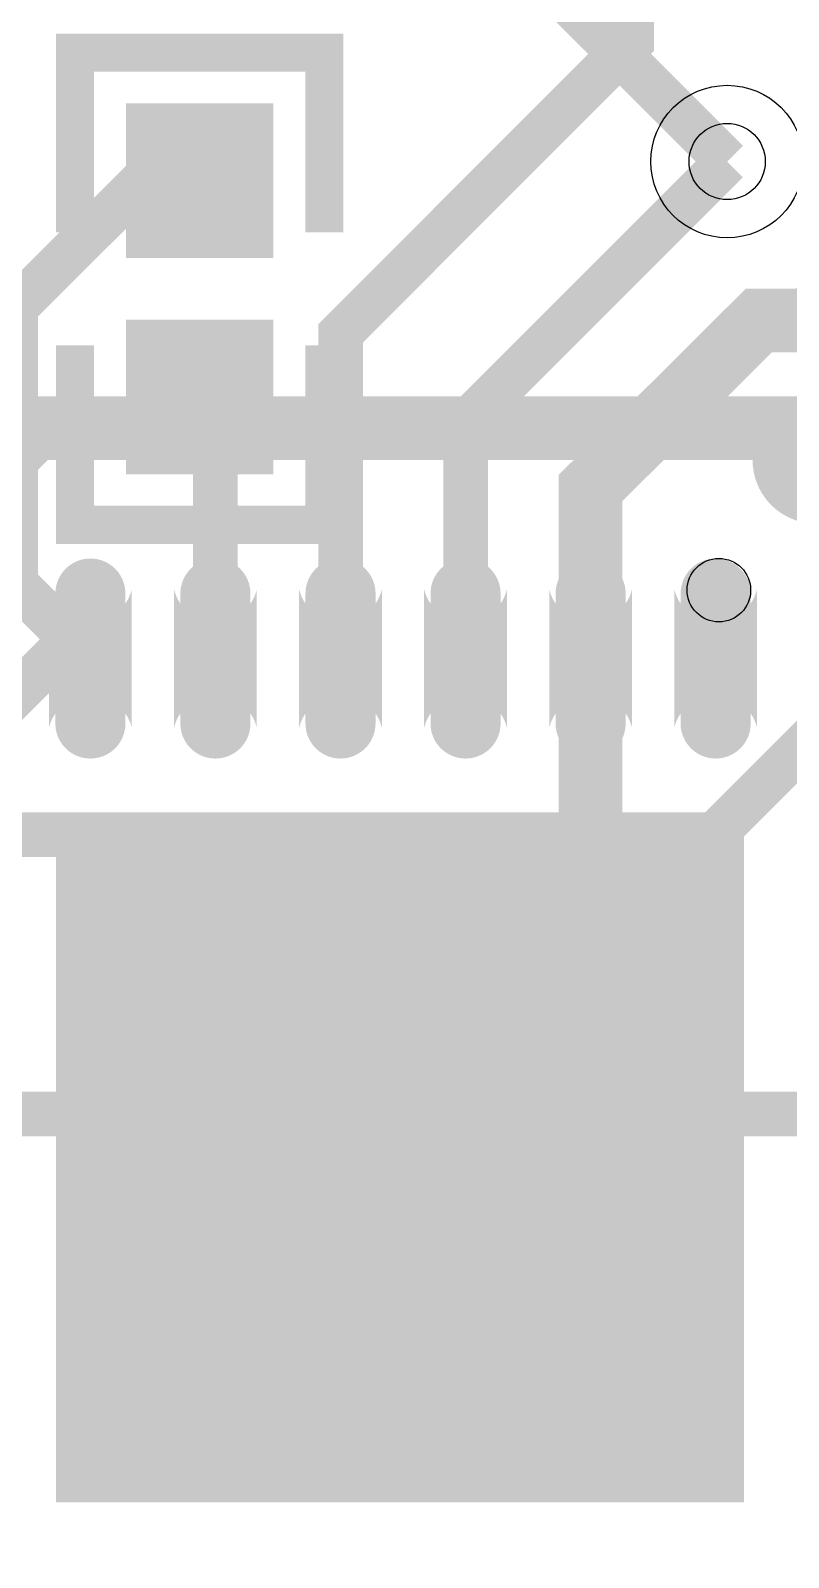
# Model space of a CAD drawing. Header units: millimetres. Extents: x -4 to 157, y 41 to 137.
# Drawn here: x 83.58 to 86.61, y 118.95 to 125.06 of the extents above; entities that cross this region are included whole.
import ezdxf

# ---------------------------------------------------------------- set-up
doc = ezdxf.new("R2010")
doc.units = ezdxf.units.MM
for name, color, linetype, true_color in [('BottomLayer', 7, 'Continuous', 0x0000ff), ('Document', 7, 'Continuous', 0xffffff), ('Hole', 7, 'Continuous', 0x222222), ('Multi-Layer', 7, 'Continuous', 0xc0c0c0), ('TopLayer', 7, 'Continuous', 0xff0000), ('TopPasteMaskLayer', 7, 'Continuous', 0x808080), ('TopSilkLayer', 7, 'Continuous', 0xffcc00), ('TopSolderMaskLayer', 7, 'Continuous', 0x800080)]:
    doc.layers.add(name, color=color, linetype=linetype, true_color=true_color)

msp = doc.modelspace()

# ---------------------------------------------------------------- hatches: boundary and pattern name
at = {"layer": 'TopLayer'}
for points in [[(84.52156464312907, 124.17741935483878), (83.98155956311894, 124.17741935483878), (83.98155956311894, 124.7430530861061), (84.52156464312907, 124.7430530861061)], [(84.52156464312907, 123.87739395478798), (83.98155956311894, 123.87739395478798), (83.98155956311894, 123.31176022352042), (84.52156464312907, 123.31176022352042)], [(83.95443230886451, 122.80835661671313, -0.7853981633974483), (83.6744221488442, 122.80835661671313), (83.6744221488442, 122.28836677673348, -0.7853981633974483), (83.95443230886451, 122.28836677673348)], [(84.45430530861051, 122.80835661671313, -0.7853981633974483), (84.1742951485902, 122.80835661671313), (84.1742951485902, 122.28836677673348, -0.7853981633974483), (84.45430530861051, 122.28836677673348)], [(84.95443230886451, 122.80835661671313, -0.7853981633974483), (84.6744221488442, 122.80835661671313), (84.6744221488442, 122.28836677673348, -0.7853981633974483), (84.95443230886451, 122.28836677673348)], [(85.45430530861051, 122.80835661671313, -0.7853981633974483), (85.1742951485902, 122.80835661671313), (85.1742951485902, 122.28836677673348, -0.7853981633974483), (85.45430530861051, 122.28836677673348)], [(85.95443230886451, 122.80835661671313, -0.7853981633974483), (85.6744221488442, 122.80835661671313), (85.6744221488442, 122.28836677673348, -0.7853981633974483), (85.95443230886451, 122.28836677673348)], [(86.45430530861051, 122.80835661671313, -0.7853981633974483), (86.1742951485902, 122.80835661671313), (86.1742951485902, 122.28836677673348, -0.7853981633974483), (86.45430530861051, 122.28836677673348)], [(86.40180340360666, 121.89850139700286), (86.40180340360666, 119.19847599695197), (83.70177800355577, 119.19847599695197), (83.70177800355577, 121.89850139700286)]]:
    msp.add_hatch(color=256, dxfattribs=at).paths.add_polyline_path(points)
at = {"layer": 'TopPasteMaskLayer'}
for points in [[(84.48155956311894, 124.16240792481585), (84.02156464312907, 124.16240792481585), (83.98155956311894, 124.20241300482598), (83.98155956311894, 124.70304800609597), (84.02156464312907, 124.7430530861061), (84.48155956311894, 124.7430530861061), (84.52156464312907, 124.70304800609597), (84.52156464312907, 124.20241300482598)], [(84.48155956311894, 123.89240538481079), (84.02156464312907, 123.89240538481079), (83.98155956311894, 123.85240030480054), (83.98155956311894, 123.35176530353056), (84.02156464312907, 123.31176022352042), (84.48155956311894, 123.31176022352042), (84.52156464312907, 123.35176530353056), (84.52156464312907, 123.85240030480054)], [(83.95359410718811, 122.27297434594868), (83.9542291084581, 122.28064516129041), (83.95443230886463, 122.28836677673348), (83.95443230886463, 122.80835661671313), (83.9542291084581, 122.81607823215643), (83.95359410718811, 122.82374904749815), (83.95252730505467, 122.83139446278892), (83.95105410210795, 122.83896367792727), (83.949149098298, 122.8464566929133), (83.9468376936752, 122.85382270764535), (83.94414528829043, 122.86103632207266), (83.94104648209282, 122.86809753619502), (83.93756667513344, 122.87498094996192), (83.93370586741162, 122.8816611633224), (83.92948945897865, 122.88813817627636), (83.92491744983477, 122.89436118872231), (83.92001524003035, 122.90030480060955), (83.91478282956564, 122.90596901193805), (83.90924561849101, 122.91135382270772), (83.90342900685778, 122.91643383286771), (83.89733299466593, 122.92115824231644), (83.89100838201671, 122.92555245110486), (83.88442976885949, 122.92961645923288), (83.87764795529574, 122.93327406654817), (83.87066294132569, 122.93657607315208), (83.86352552705102, 122.93947167894328), (83.85621031242044, 122.94198628397248), (83.84879349758694, 122.94406908813824), (83.84127508255006, 122.94577089154177), (83.83365506731002, 122.94704089408185), (83.82598425196852, 122.94787909575814), (83.81828803657595, 122.94831089662182), (83.81056642113276, 122.94831089662182), (83.80287020574042, 122.94787909575814), (83.7951993903987, 122.94704089408185), (83.78757937515866, 122.94577089154177), (83.780060960122, 122.94406908813824), (83.77264414528827, 122.94198628397248), (83.76532893065792, 122.93947167894328), (83.7581915163828, 122.93657607315208), (83.75120650241274, 122.93327406654817), (83.74442468884945, 122.92961645923288), (83.737846075692, 122.92555245110486), (83.73152146304301, 122.92115824231644), (83.72542545085071, 122.91643383286771), (83.71960883921747, 122.91135382270772), (83.71407162814307, 122.90596901193805), (83.70883921767836, 122.90030480060955), (83.70393700787395, 122.89436118872231), (83.69936499872983, 122.88813817627636), (83.6951485902971, 122.8816611633224), (83.6912877825755, 122.87498094996192), (83.68780797561567, 122.86809753619502), (83.68470916941828, 122.86103632207266), (83.6820167640335, 122.85382270764535), (83.67970535941049, 122.8464566929133), (83.67780035560054, 122.83896367792727), (83.67632715265427, 122.83139446278892), (83.6752603505206, 122.82374904749815), (83.67462534925062, 122.81607823215643), (83.67442214884431, 122.80835661671313), (83.67442214884431, 122.28836677673348), (83.67462534925062, 122.28064516129041), (83.6752603505206, 122.27297434594868), (83.67632715265427, 122.26532893065792), (83.67780035560054, 122.25775971551934), (83.67970535941049, 122.25026670053342), (83.6820167640335, 122.24290068580137), (83.68470916941828, 122.23568707137417), (83.68780797561567, 122.22862585725181), (83.6912877825755, 122.22174244348491), (83.6951485902971, 122.21506223012443), (83.69936499872983, 122.20858521717037), (83.70393700787395, 122.2023622047243), (83.70883921767836, 122.19641859283729), (83.71407162814307, 122.19075438150878), (83.71960883921747, 122.18536957073911), (83.72542545085071, 122.18028956057913), (83.73152146304301, 122.17556515113029), (83.737846075692, 122.17117094234197), (83.74442468884945, 122.16710693421385), (83.75120650241274, 122.16344932689867), (83.7581915163828, 122.16014732029464), (83.76532893065792, 122.15725171450333), (83.77264414528827, 122.15473710947413), (83.780060960122, 122.1526543053086), (83.78757937515866, 122.15095250190507), (83.7951993903987, 122.14968249936499), (83.80287020574042, 122.14884429768858), (83.81056642113276, 122.14841249682502), (83.81828803657595, 122.14841249682502), (83.82598425196852, 122.14884429768858), (83.83365506731002, 122.14968249936499), (83.84127508255006, 122.15095250190507), (83.84879349758694, 122.1526543053086), (83.85621031242044, 122.15473710947413), (83.86352552705102, 122.15725171450333), (83.87066294132569, 122.16014732029464), (83.87764795529574, 122.16344932689867), (83.88442976885949, 122.16710693421385), (83.89100838201671, 122.17117094234197), (83.89733299466593, 122.17556515113029), (83.90342900685778, 122.18028956057913), (83.90924561849101, 122.18536957073911), (83.91478282956564, 122.19075438150878), (83.92001524003035, 122.19641859283729), (83.92491744983477, 122.2023622047243), (83.92948945897865, 122.20858521717037), (83.93370586741162, 122.21506223012443), (83.93756667513344, 122.22174244348491), (83.94104648209282, 122.22862585725181), (83.94414528829043, 122.23568707137417), (83.9468376936752, 122.24290068580137), (83.949149098298, 122.25026670053342), (83.95105410210795, 122.25775971551934), (83.95252730505467, 122.26532893065792)], [(84.4541021082041, 122.81607823215643), (84.45346710693411, 122.82374904749815), (84.45240030480068, 122.83139446278892), (84.45092710185418, 122.83896367792727), (84.449022098044, 122.8464566929133), (84.44671069342144, 122.85382270764535), (84.44401828803643, 122.86103632207266), (84.44091948183882, 122.86809753619502), (84.43743967487922, 122.87498094996192), (84.43357886715762, 122.8816611633224), (84.42936245872465, 122.88813817627636), (84.42479044958077, 122.89436118872231), (84.41988823977636, 122.90030480060955), (84.41465582931141, 122.90596901193805), (84.40911861823724, 122.91135382270772), (84.40330200660401, 122.91643383286771), (84.39720599441193, 122.92115824231644), (84.39088138176248, 122.92555245110486), (84.3843027686055, 122.92961645923288), (84.37752095504175, 122.93327406654817), (84.3705359410717, 122.93657607315208), (84.36339852679703, 122.93947167894328), (84.35608331216645, 122.94198628397248), (84.34866649733294, 122.94406908813824), (84.34114808229606, 122.94577089154177), (84.33352806705602, 122.94704089408185), (84.32585725171452, 122.94787909575814), (84.31816103632195, 122.94831089662182), (84.31043942087877, 122.94831089662182), (84.3027432054862, 122.94787909575814), (84.2950723901447, 122.94704089408185), (84.28745237490466, 122.94577089154177), (84.27993395986778, 122.94406908813824), (84.27251714503427, 122.94198628397248), (84.26520193040369, 122.93947167894328), (84.2580645161288, 122.93657607315208), (84.25107950215875, 122.93327406654817), (84.24429768859522, 122.92961645923288), (84.23771907543801, 122.92555245110486), (84.23139446278878, 122.92115824231644), (84.22529845059671, 122.91643383286771), (84.21948183896347, 122.91135382270772), (84.2139446278893, 122.90596901193805), (84.20871221742414, 122.90030480060955), (84.20381000761972, 122.89436118872231), (84.19923799847584, 122.88813817627636), (84.1950215900431, 122.8816611633224), (84.1911607823215, 122.87498094996192), (84.1876809753619, 122.86809753619502), (84.18458216916429, 122.86103632207266), (84.18188976377928, 122.85382270764535), (84.1795783591565, 122.8464566929133), (84.17767335534654, 122.83896367792727), (84.17620015240027, 122.83139446278892), (84.1751333502666, 122.82374904749815), (84.17449834899662, 122.81607823215643), (84.17429514859032, 122.80835661671313), (84.17429514859032, 122.28836677673348), (84.17449834899662, 122.28064516129041), (84.1751333502666, 122.27297434594868), (84.17620015240027, 122.26532893065792), (84.17767335534654, 122.25775971551934), (84.1795783591565, 122.25026670053342), (84.18188976377928, 122.24290068580137), (84.18458216916429, 122.23568707137417), (84.1876809753619, 122.22862585725181), (84.1911607823215, 122.22174244348491), (84.1950215900431, 122.21506223012443), (84.19923799847584, 122.20858521717037), (84.20381000761972, 122.2023622047243), (84.20871221742414, 122.19641859283729), (84.2139446278893, 122.19075438150878), (84.21948183896347, 122.18536957073911), (84.22529845059671, 122.18028956057913), (84.23139446278878, 122.17556515113029), (84.23771907543801, 122.17117094234197), (84.24429768859522, 122.16710693421385), (84.25107950215875, 122.16344932689867), (84.2580645161288, 122.16014732029464), (84.26520193040369, 122.15725171450333), (84.27251714503427, 122.15473710947413), (84.27993395986778, 122.1526543053086), (84.28745237490466, 122.15095250190507), (84.2950723901447, 122.14968249936499), (84.3027432054862, 122.14884429768858), (84.31043942087877, 122.14841249682502), (84.31816103632195, 122.14841249682502), (84.32585725171452, 122.14884429768858), (84.33352806705602, 122.14968249936499), (84.34114808229606, 122.15095250190507), (84.34866649733294, 122.1526543053086), (84.35608331216645, 122.15473710947413), (84.36339852679703, 122.15725171450333), (84.3705359410717, 122.16014732029464), (84.37752095504175, 122.16344932689867), (84.3843027686055, 122.16710693421385), (84.39088138176248, 122.17117094234197), (84.39720599441193, 122.17556515113029), (84.40330200660401, 122.18028956057913), (84.40911861823724, 122.18536957073911), (84.41465582931141, 122.19075438150878), (84.41988823977636, 122.19641859283729), (84.42479044958077, 122.2023622047243), (84.42936245872465, 122.20858521717037), (84.43357886715762, 122.21506223012443), (84.43743967487922, 122.22174244348491), (84.44091948183882, 122.22862585725181), (84.44401828803643, 122.23568707137417), (84.44671069342144, 122.24290068580137), (84.449022098044, 122.25026670053342), (84.45092710185418, 122.25775971551934), (84.45240030480068, 122.26532893065792), (84.45346710693411, 122.27297434594868), (84.4541021082041, 122.28064516129041), (84.4543053086104, 122.28836677673348), (84.4543053086104, 122.80835661671313)], [(84.9542291084581, 122.81607823215643), (84.95359410718811, 122.82374904749815), (84.95252730505467, 122.83139446278892), (84.95105410210817, 122.83896367792727), (84.949149098298, 122.8464566929133), (84.9468376936752, 122.85382270764535), (84.94414528829043, 122.86103632207266), (84.94104648209282, 122.86809753619502), (84.93756667513321, 122.87498094996192), (84.93370586741162, 122.8816611633224), (84.92948945897865, 122.88813817627636), (84.92491744983477, 122.89436118872231), (84.92001524003035, 122.90030480060955), (84.91478282956541, 122.90596901193805), (84.90924561849124, 122.91135382270772), (84.903429006858, 122.91643383286771), (84.89733299466593, 122.92115824231644), (84.89100838201648, 122.92555245110486), (84.88442976885949, 122.92961645923288), (84.87764795529574, 122.93327406654817), (84.87066294132569, 122.93657607315208), (84.86352552705102, 122.93947167894328), (84.85621031242044, 122.94198628397248), (84.84879349758694, 122.94406908813824), (84.84127508255006, 122.94577089154177), (84.83365506731002, 122.94704089408185), (84.82598425196852, 122.94787909575814), (84.81828803657595, 122.94831089662182), (84.81056642113276, 122.94831089662182), (84.80287020574019, 122.94787909575814), (84.7951993903987, 122.94704089408185), (84.78757937515866, 122.94577089154177), (84.78006096012177, 122.94406908813824), (84.77264414528827, 122.94198628397248), (84.76532893065792, 122.93947167894328), (84.7581915163828, 122.93657607315208), (84.75120650241274, 122.93327406654817), (84.74442468884922, 122.92961645923288), (84.737846075692, 122.92555245110486), (84.73152146304278, 122.92115824231644), (84.72542545085071, 122.91643383286771), (84.71960883921747, 122.91135382270772), (84.7140716281433, 122.90596901193805), (84.70883921767813, 122.90030480060955), (84.70393700787395, 122.89436118872231), (84.69936499872983, 122.88813817627636), (84.6951485902971, 122.8816611633224), (84.6912877825755, 122.87498094996192), (84.68780797561567, 122.86809753619502), (84.68470916941828, 122.86103632207266), (84.68201676403328, 122.85382270764535), (84.67970535941049, 122.8464566929133), (84.67780035560054, 122.83896367792727), (84.67632715265427, 122.83139446278892), (84.6752603505206, 122.82374904749815), (84.67462534925062, 122.81607823215643), (84.67442214884431, 122.80835661671313), (84.67442214884431, 122.28836677673348), (84.67462534925062, 122.28064516129041), (84.6752603505206, 122.27297434594868), (84.67632715265427, 122.26532893065792), (84.67780035560054, 122.25775971551934), (84.67970535941049, 122.25026670053342), (84.68201676403328, 122.24290068580137), (84.68470916941828, 122.23568707137417), (84.68780797561567, 122.22862585725181), (84.6912877825755, 122.22174244348491), (84.6951485902971, 122.21506223012443), (84.69936499872983, 122.20858521717037), (84.70393700787395, 122.2023622047243), (84.70883921767813, 122.19641859283729), (84.7140716281433, 122.19075438150878), (84.71960883921747, 122.18536957073911), (84.72542545085071, 122.18028956057913), (84.73152146304278, 122.17556515113029), (84.737846075692, 122.17117094234197), (84.74442468884922, 122.16710693421385), (84.75120650241274, 122.16344932689867), (84.7581915163828, 122.16014732029464), (84.76532893065792, 122.15725171450333), (84.77264414528827, 122.15473710947413), (84.78006096012177, 122.1526543053086), (84.78757937515866, 122.15095250190507), (84.7951993903987, 122.14968249936499), (84.80287020574019, 122.14884429768858), (84.81056642113276, 122.14841249682502), (84.81828803657595, 122.14841249682502), (84.82598425196852, 122.14884429768858), (84.83365506731002, 122.14968249936499), (84.84127508255006, 122.15095250190507), (84.84879349758694, 122.1526543053086), (84.85621031242044, 122.15473710947413), (84.86352552705102, 122.15725171450333), (84.87066294132569, 122.16014732029464), (84.87764795529574, 122.16344932689867), (84.88442976885949, 122.16710693421385), (84.89100838201648, 122.17117094234197), (84.89733299466593, 122.17556515113029), (84.903429006858, 122.18028956057913), (84.90924561849124, 122.18536957073911), (84.91478282956541, 122.19075438150878), (84.92001524003035, 122.19641859283729), (84.92491744983477, 122.2023622047243), (84.92948945897865, 122.20858521717037), (84.93370586741162, 122.21506223012443), (84.93756667513321, 122.22174244348491), (84.94104648209282, 122.22862585725181), (84.94414528829043, 122.23568707137417), (84.9468376936752, 122.24290068580137), (84.949149098298, 122.25026670053342), (84.95105410210817, 122.25775971551934), (84.95252730505467, 122.26532893065792), (84.95359410718811, 122.27297434594868), (84.9542291084581, 122.28064516129041), (84.95443230886463, 122.28836677673348), (84.95443230886463, 122.80835661671313)], [(85.45346710693389, 122.27297434594868), (85.4541021082041, 122.28064516129041), (85.4543053086104, 122.28836677673348), (85.4543053086104, 122.80835661671313), (85.4541021082041, 122.81607823215643), (85.45346710693389, 122.82374904749815), (85.45240030480045, 122.83139446278892), (85.45092710185418, 122.83896367792727), (85.449022098044, 122.8464566929133), (85.44671069342144, 122.85382270764535), (85.44401828803643, 122.86103632207266), (85.44091948183882, 122.86809753619502), (85.43743967487922, 122.87498094996192), (85.43357886715762, 122.8816611633224), (85.42936245872488, 122.88813817627636), (85.424790449581, 122.89436118872231), (85.41988823977636, 122.90030480060955), (85.41465582931141, 122.90596901193805), (85.40911861823724, 122.91135382270772), (85.40330200660401, 122.91643383286771), (85.39720599441193, 122.92115824231644), (85.39088138176248, 122.92555245110486), (85.3843027686055, 122.92961645923288), (85.37752095504175, 122.93327406654817), (85.37053594107192, 122.93657607315208), (85.36339852679703, 122.93947167894328), (85.35608331216645, 122.94198628397248), (85.34866649733294, 122.94406908813824), (85.34114808229606, 122.94577089154177), (85.33352806705602, 122.94704089408185), (85.32585725171452, 122.94787909575814), (85.31816103632195, 122.94831089662182), (85.31043942087877, 122.94831089662182), (85.3027432054862, 122.94787909575814), (85.2950723901447, 122.94704089408185), (85.28745237490466, 122.94577089154177), (85.27993395986778, 122.94406908813824), (85.27251714503427, 122.94198628397248), (85.26520193040369, 122.93947167894328), (85.2580645161288, 122.93657607315208), (85.25107950215897, 122.93327406654817), (85.24429768859522, 122.92961645923288), (85.23771907543824, 122.92555245110486), (85.23139446278878, 122.92115824231644), (85.22529845059671, 122.91643383286771), (85.21948183896347, 122.91135382270772), (85.2139446278893, 122.90596901193805), (85.20871221742436, 122.90030480060955), (85.20381000761972, 122.89436118872231), (85.19923799847584, 122.88813817627636), (85.19502159004287, 122.8816611633224), (85.1911607823215, 122.87498094996192), (85.1876809753619, 122.86809753619502), (85.18458216916429, 122.86103632207266), (85.18188976377928, 122.85382270764535), (85.17957835915672, 122.8464566929133), (85.17767335534654, 122.83896367792727), (85.17620015240004, 122.83139446278892), (85.1751333502666, 122.82374904749815), (85.17449834899662, 122.81607823215643), (85.17429514859032, 122.80835661671313), (85.17429514859032, 122.28836677673348), (85.17449834899662, 122.28064516129041), (85.1751333502666, 122.27297434594868), (85.17620015240004, 122.26532893065792), (85.17767335534654, 122.25775971551934), (85.17957835915672, 122.25026670053342), (85.18188976377928, 122.24290068580137), (85.18458216916429, 122.23568707137417), (85.1876809753619, 122.22862585725181), (85.1911607823215, 122.22174244348491), (85.19502159004287, 122.21506223012443), (85.19923799847584, 122.20858521717037), (85.20381000761972, 122.2023622047243), (85.20871221742436, 122.19641859283729), (85.2139446278893, 122.19075438150878), (85.21948183896347, 122.18536957073911), (85.22529845059671, 122.18028956057913), (85.23139446278878, 122.17556515113029), (85.23771907543824, 122.17117094234197), (85.24429768859522, 122.16710693421385), (85.25107950215897, 122.16344932689867), (85.2580645161288, 122.16014732029464), (85.26520193040369, 122.15725171450333), (85.27251714503427, 122.15473710947413), (85.27993395986778, 122.1526543053086), (85.28745237490466, 122.15095250190507), (85.2950723901447, 122.14968249936499), (85.3027432054862, 122.14884429768858), (85.31043942087877, 122.14841249682502), (85.31816103632195, 122.14841249682502), (85.32585725171452, 122.14884429768858), (85.33352806705602, 122.14968249936499), (85.34114808229606, 122.15095250190507), (85.34866649733294, 122.1526543053086), (85.35608331216645, 122.15473710947413), (85.36339852679703, 122.15725171450333), (85.37053594107192, 122.16014732029464), (85.37752095504175, 122.16344932689867), (85.3843027686055, 122.16710693421385), (85.39088138176248, 122.17117094234197), (85.39720599441193, 122.17556515113029), (85.40330200660401, 122.18028956057913), (85.40911861823724, 122.18536957073911), (85.41465582931141, 122.19075438150878), (85.41988823977636, 122.19641859283729), (85.424790449581, 122.2023622047243), (85.42936245872488, 122.20858521717037), (85.43357886715762, 122.21506223012443), (85.43743967487922, 122.22174244348491), (85.44091948183882, 122.22862585725181), (85.44401828803643, 122.23568707137417), (85.44671069342144, 122.24290068580137), (85.449022098044, 122.25026670053342), (85.45092710185418, 122.25775971551934), (85.45240030480045, 122.26532893065792)], [(85.9542291084581, 122.81607823215643), (85.95359410718811, 122.82374904749815), (85.95252730505445, 122.83139446278892), (85.95105410210817, 122.83896367792727), (85.949149098298, 122.8464566929133), (85.94683769367543, 122.85382270764535), (85.94414528829043, 122.86103632207266), (85.94104648209282, 122.86809753619502), (85.93756667513321, 122.87498094996192), (85.93370586741162, 122.8816611633224), (85.92948945897865, 122.88813817627636), (85.92491744983477, 122.89436118872231), (85.92001524003035, 122.90030480060955), (85.91478282956541, 122.90596901193805), (85.90924561849124, 122.91135382270772), (85.903429006858, 122.91643383286771), (85.89733299466593, 122.92115824231644), (85.89100838201648, 122.92555245110486), (85.88442976885949, 122.92961645923288), (85.87764795529574, 122.93327406654817), (85.87066294132592, 122.93657607315208), (85.86352552705102, 122.93947167894328), (85.85621031242044, 122.94198628397248), (85.84879349758694, 122.94406908813824), (85.84127508255006, 122.94577089154177), (85.83365506731002, 122.94704089408185), (85.82598425196852, 122.94787909575814), (85.81828803657595, 122.94831089662182), (85.81056642113276, 122.94831089662182), (85.80287020574019, 122.94787909575814), (85.7951993903987, 122.94704089408185), (85.78757937515866, 122.94577089154177), (85.78006096012177, 122.94406908813824), (85.77264414528827, 122.94198628397248), (85.76532893065769, 122.93947167894328), (85.7581915163828, 122.93657607315208), (85.75120650241274, 122.93327406654817), (85.74442468884922, 122.92961645923288), (85.737846075692, 122.92555245110486), (85.73152146304278, 122.92115824231644), (85.72542545085071, 122.91643383286771), (85.71960883921747, 122.91135382270772), (85.7140716281433, 122.90596901193805), (85.70883921767813, 122.90030480060955), (85.70393700787372, 122.89436118872231), (85.69936499872983, 122.88813817627636), (85.6951485902971, 122.8816611633224), (85.6912877825755, 122.87498094996192), (85.6878079756159, 122.86809753619502), (85.68470916941828, 122.86103632207266), (85.68201676403328, 122.85382270764535), (85.67970535941072, 122.8464566929133), (85.67780035560054, 122.83896367792727), (85.67632715265427, 122.83139446278892), (85.67526035052038, 122.82374904749815), (85.67462534925062, 122.81607823215643), (85.67442214884431, 122.80835661671313), (85.67442214884431, 122.28836677673348), (85.67462534925062, 122.28064516129041), (85.67526035052038, 122.27297434594868), (85.67632715265427, 122.26532893065792), (85.67780035560054, 122.25775971551934), (85.67970535941072, 122.25026670053342), (85.68201676403328, 122.24290068580137), (85.68470916941828, 122.23568707137417), (85.6878079756159, 122.22862585725181), (85.6912877825755, 122.22174244348491), (85.6951485902971, 122.21506223012443), (85.69936499872983, 122.20858521717037), (85.70393700787372, 122.2023622047243), (85.70883921767813, 122.19641859283729), (85.7140716281433, 122.19075438150878), (85.71960883921747, 122.18536957073911), (85.72542545085071, 122.18028956057913), (85.73152146304278, 122.17556515113029), (85.737846075692, 122.17117094234197), (85.74442468884922, 122.16710693421385), (85.75120650241274, 122.16344932689867), (85.7581915163828, 122.16014732029464), (85.76532893065769, 122.15725171450333), (85.77264414528827, 122.15473710947413), (85.78006096012177, 122.1526543053086), (85.78757937515866, 122.15095250190507), (85.7951993903987, 122.14968249936499), (85.80287020574019, 122.14884429768858), (85.81056642113276, 122.14841249682502), (85.81828803657595, 122.14841249682502), (85.82598425196852, 122.14884429768858), (85.83365506731002, 122.14968249936499), (85.84127508255006, 122.15095250190507), (85.84879349758694, 122.1526543053086), (85.85621031242044, 122.15473710947413), (85.86352552705102, 122.15725171450333), (85.87066294132592, 122.16014732029464), (85.87764795529574, 122.16344932689867), (85.88442976885949, 122.16710693421385), (85.89100838201648, 122.17117094234197), (85.89733299466593, 122.17556515113029), (85.903429006858, 122.18028956057913), (85.90924561849124, 122.18536957073911), (85.91478282956541, 122.19075438150878), (85.92001524003035, 122.19641859283729), (85.92491744983477, 122.2023622047243), (85.92948945897865, 122.20858521717037), (85.93370586741162, 122.21506223012443), (85.93756667513321, 122.22174244348491), (85.94104648209282, 122.22862585725181), (85.94414528829043, 122.23568707137417), (85.94683769367543, 122.24290068580137), (85.949149098298, 122.25026670053342), (85.95105410210817, 122.25775971551934), (85.95252730505445, 122.26532893065792), (85.95359410718811, 122.27297434594868), (85.9542291084581, 122.28064516129041), (85.9544323088644, 122.28836677673348), (85.9544323088644, 122.80835661671313)], [(86.4541021082041, 122.81607823215643), (86.45346710693411, 122.82374904749815), (86.45240030480045, 122.83139446278892), (86.45092710185418, 122.83896367792727), (86.449022098044, 122.8464566929133), (86.44671069342144, 122.85382270764535), (86.44401828803643, 122.86103632207266), (86.44091948183882, 122.86809753619502), (86.43743967487922, 122.87498094996192), (86.43357886715762, 122.8816611633224), (86.42936245872488, 122.88813817627636), (86.42479044958077, 122.89436118872231), (86.41988823977636, 122.90030480060955), (86.41465582931141, 122.90596901193805), (86.40911861823724, 122.91135382270772), (86.40330200660401, 122.91643383286771), (86.39720599441193, 122.92115824231644), (86.39088138176271, 122.92555245110486), (86.3843027686055, 122.92961645923288), (86.37752095504197, 122.93327406654817), (86.37053594107192, 122.93657607315208), (86.3633985267968, 122.93947167894328), (86.35608331216645, 122.94198628397248), (86.34866649733294, 122.94406908813824), (86.34114808229606, 122.94577089154177), (86.33352806705602, 122.94704089408185), (86.32585725171452, 122.94787909575814), (86.31816103632195, 122.94831089662182), (86.31043942087877, 122.94831089662182), (86.3027432054862, 122.94787909575814), (86.29507239014447, 122.94704089408185), (86.28745237490466, 122.94577089154177), (86.27993395986778, 122.94406908813824), (86.27251714503427, 122.94198628397248), (86.26520193040369, 122.93947167894328), (86.2580645161288, 122.93657607315208), (86.25107950215897, 122.93327406654817), (86.24429768859522, 122.92961645923288), (86.23771907543801, 122.92555245110486), (86.23139446278878, 122.92115824231644), (86.22529845059671, 122.91643383286771), (86.21948183896347, 122.91135382270772), (86.21394462788908, 122.90596901193805), (86.20871221742436, 122.90030480060955), (86.20381000761995, 122.89436118872231), (86.19923799847606, 122.88813817627636), (86.19502159004287, 122.8816611633224), (86.19116078232128, 122.87498094996192), (86.1876809753619, 122.86809753619502), (86.18458216916429, 122.86103632207266), (86.18188976377928, 122.85382270764535), (86.17957835915672, 122.8464566929133), (86.17767335534654, 122.83896367792727), (86.17620015240004, 122.83139446278892), (86.1751333502666, 122.82374904749815), (86.17449834899662, 122.81607823215643), (86.17429514859009, 122.80835661671313), (86.17429514859009, 122.28836677673348), (86.17449834899662, 122.28064516129041), (86.1751333502666, 122.27297434594868), (86.17620015240004, 122.26532893065792), (86.17767335534654, 122.25775971551934), (86.17957835915672, 122.25026670053342), (86.18188976377928, 122.24290068580137), (86.18458216916429, 122.23568707137417), (86.1876809753619, 122.22862585725181), (86.19116078232128, 122.22174244348491), (86.19502159004287, 122.21506223012443), (86.19923799847606, 122.20858521717037), (86.20381000761995, 122.2023622047243), (86.20871221742436, 122.19641859283729), (86.21394462788908, 122.19075438150878), (86.21948183896347, 122.18536957073911), (86.22529845059671, 122.18028956057913), (86.23139446278878, 122.17556515113029), (86.23771907543801, 122.17117094234197), (86.24429768859522, 122.16710693421385), (86.25107950215897, 122.16344932689867), (86.2580645161288, 122.16014732029464), (86.26520193040369, 122.15725171450333), (86.27251714503427, 122.15473710947413), (86.27993395986778, 122.1526543053086), (86.28745237490466, 122.15095250190507), (86.29507239014447, 122.14968249936499), (86.3027432054862, 122.14884429768858), (86.31043942087877, 122.14841249682502), (86.31816103632195, 122.14841249682502), (86.32585725171452, 122.14884429768858), (86.33352806705602, 122.14968249936499), (86.34114808229606, 122.15095250190507), (86.34866649733294, 122.1526543053086), (86.35608331216645, 122.15473710947413), (86.3633985267968, 122.15725171450333), (86.37053594107192, 122.16014732029464), (86.37752095504197, 122.16344932689867), (86.3843027686055, 122.16710693421385), (86.39088138176271, 122.17117094234197), (86.39720599441193, 122.17556515113029), (86.40330200660401, 122.18028956057913), (86.40911861823724, 122.18536957073911), (86.41465582931141, 122.19075438150878), (86.41988823977636, 122.19641859283729), (86.42479044958077, 122.2023622047243), (86.42936245872488, 122.20858521717037), (86.43357886715762, 122.21506223012443), (86.43743967487922, 122.22174244348491), (86.44091948183882, 122.22862585725181), (86.44401828803643, 122.23568707137417), (86.44671069342144, 122.24290068580137), (86.449022098044, 122.25026670053342), (86.45092710185418, 122.25775971551934), (86.45240030480045, 122.26532893065792), (86.45346710693411, 122.27297434594868), (86.4541021082041, 122.28064516129041), (86.4543053086104, 122.28836677673348), (86.4543053086104, 122.80835661671313)], [(86.13182626365256, 121.62852425704841), (86.13182626365256, 119.46850393700788), (83.9718059436118, 119.46850393700788), (83.9718059436118, 121.62852425704841)]]:
    msp.add_hatch(color=256, dxfattribs=at).paths.add_polyline_path(points)
at = {"layer": 'TopSilkLayer'}
msp.add_hatch(color=256, dxfattribs=at).paths.add_polyline_path([(86.46189992379982, 123.3407670815343), (86.4630328538135, 123.31804017219156), (86.46619522826222, 123.29550585776815), (86.47136166649466, 123.27334499463791), (86.47849070360212, 123.25173544192148), (86.48752512320902, 123.23085063402073), (86.4983924166811, 123.21085818866561), (86.51100536506578, 123.19191856164366), (86.52526273909734, 123.17418375901116), (86.5410501116437, 123.15779611711969), (86.55824077607895, 123.14288716024942), (86.57669676320756, 123.1295765450194), (86.59626994858013, 123.11797110004511), (86.61680324131498, 123.10816396855034), (86.63813184487981, 123.10023386081696), (86.6600845797202, 123.0942444224703), (86.68248525711601, 123.09024372367014), (86.70515409324048, 123.08826387330907), (86.72790915207247, 123.0883207613117), (86.7505678055827, 123.09041393110499), (86.77294819947429, 123.09452658328314), (86.79487071271205, 123.10062571043568), (86.81615939912899, 123.10866236205982), (86.83664339953839, 123.11857203742841), (86.85615831302016, 123.13027520326068), (86.8745475163712, 123.14367793204235), (86.89166342113731, 123.15867265587178), (86.90736865813096, 123.17513902977919), (86.92153717993097, 123.19294489759534), (86.93405527251775, 123.21194735261236), (86.94482246792086, 123.23199388452792), (86.95375235055758, 123.25292360346486), (86.96077325078795, 123.27456853124579), (86.96582882012376, 123.29675494955472), (86.96887848347046, 123.31930479416962), (86.96989776477562, 123.34203708407415), (86.96887848347046, 123.36476937397879), (86.96582882012376, 123.38731921859369), (86.96077325078795, 123.40950563690262), (86.95375235055758, 123.43115056468355), (86.94482246792086, 123.45208028362049), (86.93405527251775, 123.47212681553594), (86.92153717993097, 123.49112927055307), (86.90736865813096, 123.50893513836922), (86.89166342113731, 123.52540151227652), (86.8745475163712, 123.54039623610595), (86.85615831302016, 123.55379896488773), (86.83664339953839, 123.56550213072), (86.81615939912899, 123.57541180608848), (86.79487071271205, 123.58344845771273), (86.77294819947429, 123.58954758486527), (86.7505678055827, 123.59366023704331), (86.72790915207247, 123.5957534068367), (86.70515409324048, 123.59581029483934), (86.68248525711601, 123.59383044447827), (86.6600845797202, 123.58982974567812), (86.63813184487981, 123.58384030733146), (86.61680324131498, 123.57591019959807), (86.59626994858013, 123.5661030681033), (86.57669676320756, 123.5544976231289), (86.55824077607895, 123.541187007899), (86.5410501116437, 123.52627805102873), (86.52526273909734, 123.50989040913726), (86.51100536506578, 123.49215560650475), (86.4983924166811, 123.4732159794828), (86.48752512320902, 123.45322353412769), (86.47849070360212, 123.43233872622693), (86.47136166649466, 123.41072917351039), (86.46619522826222, 123.38856831038026), (86.4630328538135, 123.36603399595685), (86.46189992379982, 123.34330708661423)])
at = {"layer": 'TopSolderMaskLayer'}
for points in [[(84.54581273832491, 124.1508150118841), (83.95731146792309, 124.1508150118841), (83.95731146792309, 124.76965981852936), (84.54581273832491, 124.76965981852936)], [(84.54581273832491, 123.90399829774265), (83.95731146792309, 123.90399829774265), (83.95731146792309, 123.28515349109716), (84.54581273832491, 123.28515349109716)], [(83.97983235966461, 122.824866327152, -0.7853981633974483), (83.6490220980441, 122.824866327152), (83.6490220980441, 122.27185706629473, -0.7853981633974483), (83.97983235966461, 122.27185706629473)], [(84.47970535941062, 122.824866327152, -0.7853981633974483), (84.1488950977901, 122.824866327152), (84.1488950977901, 122.27185706629473, -0.7853981633974483), (84.47970535941062, 122.27185706629473)], [(84.97983235966461, 122.824866327152, -0.7853981633974483), (84.6490220980441, 122.824866327152), (84.6490220980441, 122.27185706629473, -0.7853981633974483), (84.97983235966461, 122.27185706629473)], [(85.47970535941062, 122.824866327152, -0.7853981633974483), (85.1488950977901, 122.824866327152), (85.1488950977901, 122.27185706629473, -0.7853981633974483), (85.47970535941062, 122.27185706629473)], [(85.97983235966461, 122.824866327152, -0.7853981633974483), (85.6490220980441, 122.824866327152), (85.6490220980441, 122.27185706629473, -0.7853981633974483), (85.97983235966461, 122.27185706629473)], [(86.47970535941062, 122.824866327152, -0.7853981633974483), (86.1488950977901, 122.824866327152), (86.1488950977901, 122.27185706629473, -0.7853981633974483), (86.47970535941062, 122.27185706629473)], [(86.42720130386488, 121.92390407624305), (86.42720130386488, 119.17307809669387), (83.67637532431559, 119.17307809669387), (83.67637532431559, 121.92390407624305)]]:
    msp.add_hatch(color=256, dxfattribs=at).paths.add_polyline_path(points)

# ---------------------------------------------------------------- linework, layer by layer
at = {"layer": 'BottomLayer'}
for points, const_width in [([(86.36027432054857, 124.53642367284738), (84.83627127254249, 126.06042672085346), (84.60756921513826, 126.06042672085346)], 0.17800355600711204), ([(86.36017272034519, 124.53647447294895), (84.83616967233911, 126.06047752095503), (84.60756921513826, 126.06047752095503)], 0.17780035560071122), ([(87.12227584455172, 123.46962153924301), (83.5915671831342, 123.46962153924301), (83.5915671831342, 123.46962153924301), (82.95656591313173, 122.83462026924053), (82.95656591313173, 122.70762001523997)], 0.25400050800101603), ([(87.12217424434834, 123.4696723393447), (83.5915671831342, 123.4696723393447), (82.95656591313173, 122.83467106934222), (82.95656591313173, 122.70767081534166)], 0.17780035560071122), ([(77.19075438150867, 121.51384302768611), (77.52095504191016, 121.84404368808737), (82.47396494792997, 121.84404368808737), (86.3093726187451, 121.84404368808737), (87.0967741935483, 122.63144526289045)], 0.17800355600711204), ([(77.19075438150867, 121.51386842773684), (77.52095504191016, 121.84406908813821), (86.3093726187451, 121.84406908813821), (87.0967741935483, 122.6314706629413)], 0.17780035560071122), ([(100.0255016510032, 115.7480060960122), (98.4253238506476, 114.14782829565661), (94.41201422402833, 114.14782829565661), (87.83342646685287, 120.72641605283206), (72.49169418338829, 120.72641605283206)], 0.17800355600711204), ([(100.02540005080004, 115.74805689611378), (98.4254508509016, 114.14785369570734), (94.41198882397771, 114.14785369570734), (87.83337566675118, 120.72646685293375), (72.49174498348998, 120.72646685293375)], 0.17780035560071122)]:
    msp.add_lwpolyline(points, dxfattribs=dict(at, const_width=const_width))
at = {"layer": 'Document'}
msp.add_circle((86.32725425450849, 122.82192024384051), 0.12700025400050802, dxfattribs=at)
at = {"layer": 'Hole'}
msp.add_circle((86.36027432054857, 124.53642367284738), 0.15250190500381003, dxfattribs=at)
at = {"layer": 'Multi-Layer'}
msp.add_circle((86.36027432054857, 124.53642367284738), 0.30500381000762006, dxfattribs=at)
at = {"layer": 'TopLayer'}
for points, const_width in [([(85.41996443992889, 126.938252476505), (85.978765557531, 126.37945135890266), (85.978765557531, 125.01546863093722), (84.81544323088633, 123.84960629921261), (84.81544323088633, 122.70152400304801)], 0.17800355600711204), ([(85.4203708407415, 126.93779527559059), (85.97866395732785, 126.37950215900423), (85.97866395732785, 125.0155194310388), (84.81534163068318, 123.84965709931419), (84.81534163068318, 122.70157480314958)], 0.17780035560071122), ([(85.81366522733038, 122.5491236982474), (85.81366522733038, 123.22984505969009), (86.48676657353303, 123.90040640081281), (86.6874269748539, 123.90040640081281), (87.07096774193542, 124.28394716789433), (87.07096774193542, 125.31010922021835)], 0.25400050800101603), ([(85.813563627127, 122.54841249682488), (85.813563627127, 123.22989585979178), (86.48666497332988, 123.90045720091439), (86.68732537465075, 123.90045720091439), (87.07086614173227, 124.2839979679959), (87.07086614173227, 124.84762509525012)], 0.25400050800101603), ([(86.36017272034519, 124.53644907289811), (85.3145796291592, 123.490855981712), (85.3145796291592, 122.54851409702826)], 0.17800355600711204), ([(86.36017272034519, 124.53647447294895), (85.31470662941297, 123.49075438150874), (85.31470662941297, 123.01958343916681)], 0.17780035560071122), ([(84.25196850393695, 124.46126492252984), (84.02438404876784, 124.46126492252984), (83.51536703073384, 123.95224790449583), (83.51536703073384, 122.84785369570739), (83.8147066294132, 122.54851409702826)], 0.17800355600711204), ([(84.25146050292096, 124.46129032258068), (84.02438404876784, 124.46129032258068), (83.51536703073384, 123.95227330454657), (83.51536703073384, 122.84787909575812), (83.73837947675884, 122.62486664973335)], 0.17780035560071122), ([(84.25146050292096, 124.46027432054859), (84.25146050292096, 124.46129032258068)], 0.17780035560071122), ([(84.25196850393695, 124.46129032258068), (84.25146050292096, 124.46129032258068)], 0.17780035560071122), ([(84.25146050292096, 123.5946405892812), (84.25222250444472, 123.59540259080518)], 0.17780035560071122), ([(84.2520701041401, 123.5956057912116), (84.31424942849867, 123.53342646685292), (84.31424942849867, 122.70073660147318)], 0.17800355600711204), ([(84.25196850393695, 123.59565659131317), (84.25222250444472, 123.59540259080518)], 0.17780035560071122), ([(84.25222250444472, 123.59540259080518), (84.31419862839721, 123.53342646685292), (84.31419862839721, 122.7008128016256)], 0.17780035560071122), ([(85.31470662941297, 123.01958343916681), (85.31419862839721, 123.01907543815082), (85.31419862839721, 122.54841249682488)], 0.17780035560071122), ([(85.31470662941297, 123.01958343916681), (85.31470662941297, 122.54841249682488)], 0.17780035560071122), ([(83.81442722885436, 122.70076200152403), (83.06436372872736, 121.95069850139703)], 0.17800355600711204), ([(83.8143256286512, 122.7008128016256), (83.73837947675884, 122.62486664973335)], 0.17780035560071122), ([(84.31419862839721, 122.54841249682488), (84.31419862839721, 122.7008128016256)], 0.17780035560071122), ([(84.8143256286512, 122.54841249682488), (84.81534163068318, 122.54942849885708), (84.81534163068318, 122.70157480314958)], 0.17780035560071122), ([(83.73837947675884, 122.62486664973335), (83.39420878841747, 122.28069596139198)], 0.17780035560071122), ([(83.73837947675884, 122.62486664973335), (83.81457962915897, 122.54866649733299)], 0.17780035560071122), ([(85.05166370332745, 120.54759969519932), (85.81366522733038, 121.29690119380246), (85.81366522733038, 122.5491236982474)], 0.25400050800101603), ([(85.05207010414006, 120.54815849631689), (85.813563627127, 121.29695199390403), (85.813563627127, 122.54841249682488)], 0.25400050800101603), ([(85.8143256286512, 122.54841249682488), (85.813563627127, 122.54841249682488)], 0.25400050800101603), ([(83.8143256286512, 122.54841249682488), (83.81457962915897, 122.54866649733299)], 0.17780035560071122), ([(83.81457962915897, 122.54866649733299), (83.81483362966719, 122.54841249682488)], 0.17780035560071122), ([(85.05156210312407, 120.5476504953009), (85.05207010414006, 120.54815849631689)], 0.25400050800101603), ([(85.05181610363206, 120.548412496825), (85.05207010414006, 120.54815849631689)], 0.25400050800101603)]:
    msp.add_lwpolyline(points, dxfattribs=dict(at, const_width=const_width))
at = {"layer": 'TopSilkLayer', "const_width": 0.15240030480060962}
for points in [[(84.75016510032992, 124.25361950723902), (84.75016510032992, 124.97165354330707), (83.75295910591808, 124.97165354330707), (83.75295910591808, 124.25361950723902)], [(84.75016510032992, 123.80119380238762), (84.75016510032992, 123.08315976631957), (83.75295910591808, 123.08315976631957), (83.75295910591808, 123.80119380238762)]]:
    msp.add_lwpolyline(points, dxfattribs=at)

doc.saveas('drawing.dxf')
